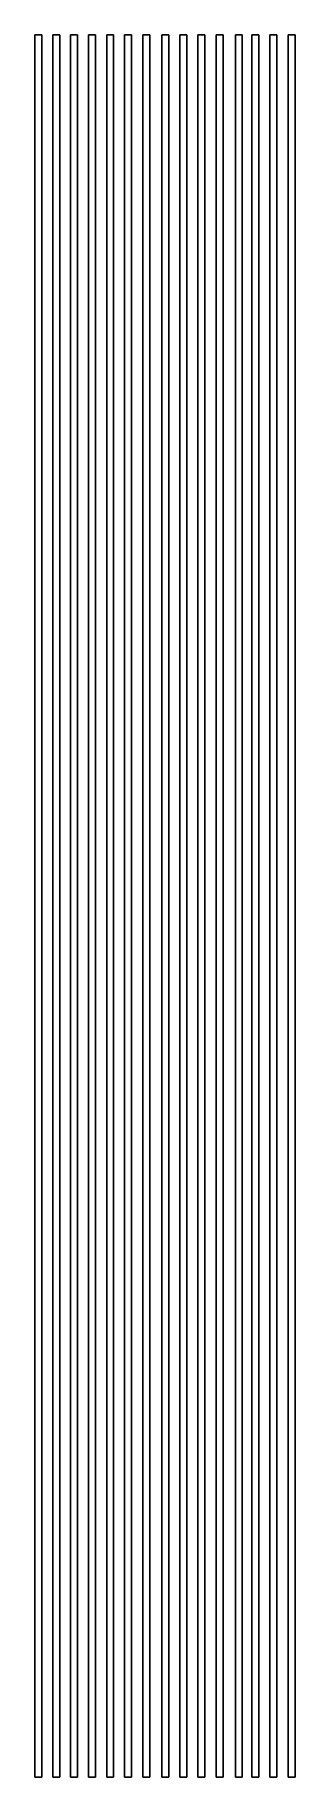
# Model space of a CAD drawing. Extents: x 623 to 768, y 19 to 985.
import ezdxf

# ---------------------------------------------------------------- set-up
doc = ezdxf.new("R2010")
doc.units = 0

msp = doc.modelspace()

# ---------------------------------------------------------------- linework, layer by layer
at = {"layer": 'Layer 1'}
for p, q in [((623.294, 501.644), (623.294, 984.691)), ((623.294, 984.691), (625.233, 984.691)), ((625.233, 984.691), (627.173, 984.691)), ((627.173, 984.691), (627.173, 501.644)), ((633.23526, 501.644), (633.235, 984.691)), ((633.235, 984.691), (635.175, 984.691)), ((635.175, 984.691), (637.114, 984.691)), ((637.114, 984.691), (637.114, 501.644)), ((643.17651, 501.644), (643.176, 984.691)), ((643.176, 984.691), (645.116, 984.691)), ((645.116, 984.691), (647.056, 984.691)), ((647.056, 984.691), (647.056, 501.644)), ((653.11776, 501.644), (653.117, 984.691)), ((653.117, 984.691), (655.057, 984.691)), ((655.057, 984.691), (656.997, 984.691)), ((656.997, 984.691), (656.997, 501.644)), ((663.30146, 501.644), (663.301, 984.691)), ((663.301, 984.691), (665.12, 984.691)), ((665.12, 984.691), (666.938, 984.691)), ((666.938, 984.691), (666.938, 501.644)), ((673.00024, 501.644), (673, 984.691)), ((673, 984.691), (674.94, 984.691)), ((674.94, 984.691), (676.88, 984.691)), ((676.88, 984.691), (676.88, 501.644)), ((683.18394, 501.644), (683.184, 984.691)), ((683.184, 984.691), (685.123, 984.691)), ((685.123, 984.691), (687.063, 984.691)), ((687.063, 984.691), (687.063, 501.644)), ((693.85264, 501.644), (693.852, 984.691)), ((693.852, 984.691), (695.792, 984.691)), ((695.792, 984.691), (697.732, 984.691)), ((697.732, 984.691), (697.732, 501.644)), ((703.79389, 501.644), (703.794, 984.691)), ((703.794, 984.691), (705.733, 984.691)), ((705.733, 984.691), (707.673, 984.691)), ((707.673, 984.691), (707.673, 501.644)), ((713.73514, 501.644), (713.735, 984.691)), ((713.735, 984.691), (715.675, 984.691)), ((715.675, 984.691), (717.614, 984.691)), ((717.614, 984.691), (717.614, 501.644)), ((723.91884, 501.644), (723.919, 984.691)), ((723.919, 984.691), (725.858, 984.691)), ((725.858, 984.691), (727.798, 984.691)), ((727.798, 984.691), (727.798, 501.644)), ((734.58754, 501.644), (734.587, 984.691)), ((734.587, 984.691), (736.527, 984.691)), ((736.527, 984.691), (738.467, 984.691)), ((738.467, 984.691), (738.467, 501.644)), ((743.80138, 501.644), (743.801, 984.691)), ((743.801, 984.691), (745.741, 984.691)), ((745.741, 984.691), (747.681, 984.691)), ((747.681, 984.691), (747.681, 501.644)), ((753.74263, 501.644), (753.742, 984.691)), ((753.742, 984.691), (755.682, 984.691)), ((755.682, 984.691), (757.622, 984.691)), ((757.622, 984.691), (757.622, 501.644)), ((763.92633, 501.644), (763.926, 984.691)), ((763.926, 984.691), (765.866, 984.691)), ((765.866, 984.691), (767.806, 984.691)), ((767.806, 984.691), (767.806, 501.644)), ((623.294, 18.5971), (623.294, 501.644)), ((627.173, 501.644), (627.173, 18.5971)), ((633.235, 18.5971), (633.23526, 501.644)), ((637.114, 501.644), (637.114, 18.5971)), ((643.176, 18.5971), (643.17651, 501.644)), ((647.056, 501.644), (647.056, 18.5971)), ((653.117, 18.5971), (653.11776, 501.644)), ((656.997, 501.644), (656.997, 18.5971)), ((663.301, 18.5971), (663.30146, 501.644)), ((666.938, 501.644), (666.938, 18.5971)), ((673, 18.5971), (673.00024, 501.644)), ((676.88, 501.644), (676.88, 18.5971)), ((683.184, 18.5971), (683.18394, 501.644)), ((687.063, 501.644), (687.063, 18.5971)), ((693.852, 18.5971), (693.85264, 501.644)), ((697.732, 501.644), (697.732, 18.5971)), ((703.794, 18.5971), (703.79389, 501.644)), ((707.673, 501.644), (707.673, 18.5971)), ((713.735, 18.5971), (713.73514, 501.644)), ((717.614, 501.644), (717.614, 18.5971)), ((723.919, 18.5971), (723.91884, 501.644)), ((727.798, 501.644), (727.798, 18.5971)), ((734.587, 18.5971), (734.58754, 501.644)), ((738.467, 501.644), (738.467, 18.5971)), ((743.801, 18.5971), (743.80138, 501.644)), ((747.681, 501.644), (747.681, 18.5971)), ((753.742, 18.5971), (753.74263, 501.644)), ((757.622, 501.644), (757.622, 18.5971)), ((763.926, 18.5971), (763.92633, 501.644)), ((767.806, 501.644), (767.806, 18.5971)), ((625.233, 18.5971), (623.294, 18.5971)), ((627.173, 18.5971), (625.233, 18.5971)), ((635.175, 18.5971), (633.235, 18.5971)), ((637.114, 18.5971), (635.175, 18.5971)), ((645.116, 18.5971), (643.176, 18.5971)), ((647.056, 18.5971), (645.116, 18.5971)), ((655.057, 18.5971), (653.117, 18.5971)), ((656.997, 18.5971), (655.057, 18.5971)), ((665.12, 18.5971), (663.301, 18.5971)), ((666.938, 18.5971), (665.12, 18.5971)), ((674.94, 18.5971), (673, 18.5971)), ((676.88, 18.5971), (674.94, 18.5971)), ((685.123, 18.5971), (683.184, 18.5971)), ((687.063, 18.5971), (685.123, 18.5971)), ((695.792, 18.5971), (693.852, 18.5971)), ((697.732, 18.5971), (695.792, 18.5971)), ((705.733, 18.5971), (703.794, 18.5971)), ((707.673, 18.5971), (705.733, 18.5971)), ((715.675, 18.5971), (713.735, 18.5971)), ((717.614, 18.5971), (715.675, 18.5971)), ((725.858, 18.5971), (723.919, 18.5971)), ((727.798, 18.5971), (725.858, 18.5971)), ((736.527, 18.5971), (734.587, 18.5971)), ((738.467, 18.5971), (736.527, 18.5971)), ((745.741, 18.5971), (743.801, 18.5971)), ((747.681, 18.5971), (745.741, 18.5971)), ((755.682, 18.5971), (753.742, 18.5971)), ((757.622, 18.5971), (755.682, 18.5971)), ((765.866, 18.5971), (763.926, 18.5971)), ((767.806, 18.5971), (765.866, 18.5971))]:
    msp.add_line(p, q, dxfattribs=at)

doc.saveas('drawing.dxf')
